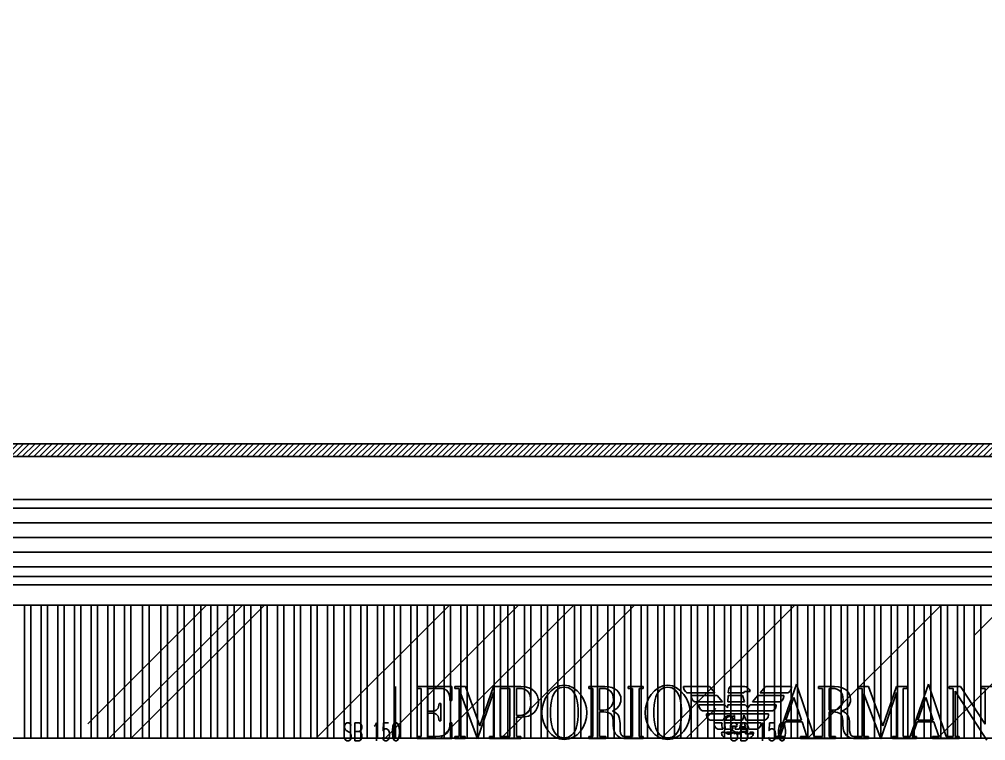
# Model space of a CAD drawing. Header units: millimetres. Extents: x 1734 to 22014, y 983 to 3953.
# Drawn here: x 19833.7 to 20210.8, y 2113.2 to 2394.9 of the extents above; entities that cross this region are included whole.
import ezdxf

# ---------------------------------------------------------------- set-up
doc = ezdxf.new("R2010")
doc.units = ezdxf.units.MM
for name, color, linetype in [('ARREDO_bacchette', 8, 'Continuous'), ('DIM_facade', 8, 'Continuous'), ('ELEV_hatch', 8, 'Continuous'), ('MATERIALS_transparent glass', 133, 'Continuous'), ('MURI_nuovi retino', 8, 'Continuous'), ('SURVEY_ hatch', 8, 'Continuous'), ('SURVEY_elevation', 1, 'Continuous'), ('SURVEY_frames', 3, 'Continuous'), ('SURVEY_walls', 6, 'Continuous')]:
    doc.layers.add(name, color=color, linetype=linetype)
doc.layers.add('LD_light', color=240, linetype='Continuous', lineweight=5)
doc.styles.add('SIMPLEX', font='SIMPLEX.SHX', dxfattribs={"width": 0.65})
doc.styles.add('TEXT 1-50', font='Arial Narrow.ttf', dxfattribs={"height": 0.125})
doc.dimstyles.new('DIM 1-50', dxfattribs={"dimtxt": 0.1, "dimasz": 0.05, "dimexe": 0.05, "dimexo": 0.05, "dimgap": 0.05, "dimtad": 1, "dimdec": 0, "dimlfac": 100, "dimzin": 0, "dimdsep": 46, "dimtxsty": 'TEXT 1-50', "dimblk": 'ARCHTICK', "dimcen": 0.09, "dimdle": 0.05, "dimse1": 1, "dimse2": 1, "dimclrd": 256, "dimclrt": 256, "dimadec": 0, "dimazin": 0, "dimtfac": 1, "dimtdec": 0, "dimtix": 1, "dimtmove": 2, "dimatfit": 3, "dimldrblk": 'arrow', "dimfxl": 0.05, "dimtolj": 1, "dimlwd": -1, "dimarcsym": 0})

# ---------------------------------------------------------------- blocks, each defined once
blk = doc.blocks.new('_ArchTick')
at = {"color": 0, "linetype": 'ByBlock', "const_width": 0.15}
blk.add_lwpolyline([(-0.5, -0.5), (0.5, 0.5)], dxfattribs=at)
blk = doc.blocks.new('*D113')
at = {"layer": 'DEFPOINTS', "color": 0, "transparency": 16777216}
for p in [(19980.47, 2134.34), (19992.98, 2134.34), (19988.98, 2114.12)]:
    blk.add_point(p, dxfattribs=at)
at = {"layer": 'DIM_facade', "transparency": 16777216}
blk.add_line((19980.47, 2114.07), (19980.47, 2134.39), dxfattribs=at)
at = {"layer": 'DIM_facade', "transparency": 16777216, "xscale": 0.05, "yscale": 0.05, "zscale": 0.05}
for p, rotation in [((19980.47, 2134.34), 90), ((19980.47, 2114.12), 270)]:
    blk.add_blockref('_ArchTick', p, dxfattribs=dict(at, rotation=rotation))
at = {"layer": 'DIM_facade', "transparency": 16777216, "insert": (19980.36, 2124.23), "char_height": 0.125, "attachment_point": 5, "rotation": 90, "style": 'TEXT 1-50'}
blk.add_mtext('\\A1;2023', dxfattribs=at)
blk = doc.blocks.new('arrow')
blk.add_lwpolyline([(-2, 0, 1, 0, 0), (0, 0, 0, 0, 0)], format="xyseb")

msp = doc.modelspace()

# ---------------------------------------------------------------- hatches: boundary and pattern name
at = {"layer": 'MATERIALS_transparent glass'}
h = msp.add_hatch(dxfattribs=at)
h.set_pattern_fill('AR-RROOF', color=144, scale=3, angle=-60.02541, style=0)
h.set_pattern_definition([(45, (27714.01, 8342.93), (64.65784, 172.4209), [1143, -152.4, 381, -76.2]), (45, (27758.73, 8441.54), (-125.544, 17.7809), [228.6, -25.146, 457.2, -57.15]), (45, (27695.153, 8415.673), (244.08336, 316.28462), [609.6, -106.68, 304.8, -76.2])])
h.paths.add_polyline_path([(20593.978, 2166.116), (19605.913, 2166.116), (19605.913, 2114.116), (20593.978, 2114.116)])
at = {"layer": 'MURI_nuovi retino'}
h = msp.add_hatch(dxfattribs=at)
h.set_pattern_fill('ANSI31', color=144, scale=0.5, angle=-105.02541, style=0)
h.set_pattern_definition([(45, (18656.0706, 5679.1635), (-1.122532, 1.122532), [])])
h.paths.add_polyline_path([(20940.467, 2394.931), (20935.467, 2394.931), (20935.467, 2299.116), (20608.501, 2299.116), (20608.501, 2229.116), (19456.448, 2229.116), (19456.448, 2224.116), (20613.501, 2224.116), (20613.501, 2294.116), (20937.408, 2294.116), (20940.467, 2294.116)])
at = {"layer": 'SURVEY_ hatch'}
h = msp.add_hatch(dxfattribs=at)
h.set_pattern_fill('ANSI31', color=144, scale=1.8, angle=29.97459, style=0)
h.set_pattern_definition([(180, (27714.011, 8336.1854), (1e-15, -5.715), [])])
h.paths.add_polyline_path([(19608.687, 2207.369), (20591.085, 2207.369), (20591.085, 2177.369), (19608.687, 2177.369)])

# ---------------------------------------------------------------- linework, layer by layer
at = {"color": 144}
for p, q in [((20110.315, 2130.796), (20110.216, 2128.353)), ((20115.838, 2130.796), (20110.315, 2130.796)), ((20115.957, 2130.796), (20115.838, 2130.796)), ((20116.648, 2128.353), (20115.957, 2130.796)), ((20110.216, 2128.353), (20116.648, 2128.353)), ((20132.859, 2121.242), (20135.917, 2130.116)), ((20135.917, 2130.116), (20138.901, 2121.242)), ((20184.334, 2121.241), (20187.391, 2130.116)), ((20187.391, 2130.116), (20190.375, 2121.241)), ((20115.802, 2120.115), (20115.271, 2118.577)), ((20116.579, 2120.115), (20115.802, 2120.115)), ((20117.096, 2118.577), (20116.579, 2120.115)), ((20138.901, 2121.242), (20132.859, 2121.242)), ((20190.375, 2121.241), (20184.334, 2121.241)), ((20115.166, 2118.27), (20114.961, 2117.676)), ((20114.961, 2117.676), (20117.397, 2117.676)), ((20117.199, 2118.27), (20115.166, 2118.27)), ((20115.271, 2118.577), (20117.096, 2118.577)), ((20117.397, 2117.676), (20117.199, 2118.27))]:
    msp.add_line(p, q, dxfattribs=at)
for points, knots in [([(20046.359, 2134.829), (20041.02, 2134.829), (20037.567, 2128.904), (20037.567, 2124.209), (20037.567, 2119.077), (20041.307, 2113.615), (20046.359, 2113.615), (20051.405, 2113.615), (20055.15, 2118.749), (20055.15, 2124.209), (20055.15, 2128.908), (20051.412, 2134.829), (20046.359, 2134.829)], [0, 0, 0, 0, 1, 1, 1, 2, 2, 2, 3, 3, 3, 4, 4, 4, 4]), ([(20086.709, 2134.829), (20081.37, 2134.829), (20077.915, 2128.904), (20077.915, 2124.209), (20077.915, 2119.077), (20081.658, 2113.615), (20086.709, 2113.615), (20091.756, 2113.615), (20095.499, 2118.749), (20095.499, 2124.209), (20095.499, 2128.908), (20091.763, 2134.829), (20086.709, 2134.829)], [0, 0, 0, 0, 1, 1, 1, 2, 2, 2, 3, 3, 3, 4, 4, 4, 4]), ([(20028.79, 2133.615), (20031.579, 2133.615), (20033.325, 2132.205), (20033.325, 2128.295), (20033.325, 2124.763), (20031.984, 2123.087), (20028.79, 2123.087)], [1, 1, 1, 1, 2, 2, 2, 3, 3, 3, 3]), ([(20029.348, 2122.361), (20033.978, 2122.361), (20036.264, 2124.954), (20036.264, 2128.295), (20036.264, 2131.513), (20034.272, 2134.344), (20029.348, 2134.344)], [0, 0, 0, 0, 1, 1, 1, 2, 2, 2, 2]), ([(20046.359, 2114.317), (20041.242, 2114.317), (20040.954, 2121.018), (20040.954, 2124.209), (20040.954, 2127.373), (20041.336, 2134.101), (20046.359, 2134.101)], [0, 0, 0, 0, 1, 1, 1, 2, 2, 2, 2]), ([(20046.359, 2134.101), (20051.369, 2134.101), (20051.79, 2127.371), (20051.79, 2124.209), (20051.79, 2121.044), (20051.463, 2114.317), (20046.359, 2114.317)], [2, 2, 2, 2, 3, 3, 3, 4, 4, 4, 4]), ([(20065.114, 2124.765), (20067.093, 2125.362), (20068.474, 2127.255), (20068.474, 2129.275), (20068.474, 2132.153), (20066.325, 2134.344), (20062.174, 2134.344)], [6, 6, 6, 6, 7, 7, 7, 8, 8, 8, 8]), ([(20086.709, 2114.317), (20081.591, 2114.317), (20081.303, 2121.018), (20081.303, 2124.209), (20081.303, 2127.373), (20081.683, 2134.101), (20086.709, 2134.101)], [0, 0, 0, 0, 1, 1, 1, 2, 2, 2, 2]), ([(20086.709, 2134.101), (20091.719, 2134.101), (20092.139, 2127.371), (20092.139, 2124.209), (20092.139, 2121.044), (20091.81, 2114.317), (20086.709, 2114.317)], [2, 2, 2, 2, 3, 3, 3, 4, 4, 4, 4]), ([(20095.902, 2130.789), (20095.875, 2130.653), (20095.862, 2130.523), (20095.862, 2130.398), (20095.862, 2129.045), (20097.308, 2128.349), (20097.308, 2128.349)], [1, 1, 1, 1, 2, 2, 2, 3, 3, 3, 3]), ([(20151.107, 2133.616), (20153.535, 2133.616), (20155.166, 2132.053), (20155.166, 2129.164), (20155.166, 2127.576), (20153.924, 2125.133), (20151.385, 2125.133)], [3, 3, 3, 3, 4, 4, 4, 5, 5, 5, 5]), ([(20154.718, 2124.766), (20156.697, 2125.363), (20158.078, 2127.255), (20158.078, 2129.275), (20158.078, 2132.155), (20155.931, 2134.344), (20151.777, 2134.344)], [28, 28, 28, 28, 29, 29, 29, 30, 30, 30, 30]), ([(20124.664, 2121.235), (20124.664, 2121.235), (20126.113, 2121.929), (20126.113, 2123.283), (20126.113, 2123.411), (20126.099, 2123.541), (20126.073, 2123.675)], [15, 15, 15, 15, 16, 16, 16, 17, 17, 17, 17])]:
    msp.add_open_spline(points, degree=3, knots=knots, dxfattribs=at)
for points in [[(20111.18, 2134.358), (20111.086, 2134.358), (20111.034, 2134.286), (20110.992, 2134.215)], [(20116.819, 2134.357), (20116.819, 2134.357), (20111.18, 2134.358), (20111.18, 2134.358)], [(20118.878, 2132.389), (20118.755, 2133.598), (20117.387, 2134.357), (20116.819, 2134.357)], [(20136.969, 2135.234), (20136.969, 2135.234), (20129.802, 2114.831), (20129.802, 2114.831)], [(20143.916, 2114.831), (20143.916, 2114.831), (20136.969, 2135.234), (20136.969, 2135.234)], [(20188.444, 2135.234), (20188.444, 2135.234), (20181.274, 2114.83), (20181.274, 2114.83)], [(20195.388, 2114.83), (20195.388, 2114.83), (20188.444, 2135.234), (20188.444, 2135.234)], [(19988.982, 2133.615), (19988.982, 2133.615), (19988.982, 2134.344), (19988.982, 2134.344)], [(19988.982, 2134.344), (19988.982, 2134.344), (20002.424, 2134.344), (20002.424, 2134.344)], [(19990.575, 2133.615), (19990.575, 2133.615), (19988.982, 2133.615), (19988.982, 2133.615)], [(19990.575, 2114.83), (19990.575, 2114.83), (19990.575, 2133.615), (19990.575, 2133.615)], [(19997.627, 2133.615), (19997.627, 2133.615), (19993.18, 2133.615), (19993.18, 2133.615)], [(19993.18, 2133.615), (19993.18, 2133.615), (19993.18, 2124.684), (19993.18, 2124.684)], [(20001.724, 2128.856), (20001.724, 2131.746), (20000.96, 2133.615), (19997.627, 2133.615)], [(20002.424, 2134.344), (20002.424, 2134.344), (20002.424, 2128.856), (20002.424, 2128.856)], [(20007.824, 2134.344), (20007.824, 2134.344), (20003.69, 2134.344), (20003.69, 2134.344)], [(20003.69, 2134.344), (20003.69, 2134.344), (20003.69, 2133.615), (20003.69, 2133.615)], [(20003.69, 2133.615), (20003.69, 2133.615), (20005.283, 2133.615), (20005.283, 2133.615)], [(20005.283, 2133.615), (20005.283, 2133.615), (20005.283, 2114.83), (20005.283, 2114.83)], [(20006.01, 2114.83), (20006.01, 2114.83), (20006.01, 2131.467), (20006.01, 2131.467)], [(20006.01, 2131.467), (20006.01, 2131.467), (20012.547, 2113.884), (20012.547, 2113.884)], [(20013.395, 2118.95), (20013.395, 2118.95), (20007.824, 2134.344), (20007.824, 2134.344)], [(20012.547, 2113.884), (20012.547, 2113.884), (20018.723, 2131.991), (20018.723, 2131.991)], [(20018.708, 2134.344), (20018.708, 2134.344), (20013.395, 2118.95), (20013.395, 2118.95)], [(20029.348, 2134.344), (20029.348, 2134.344), (20018.708, 2134.344), (20018.708, 2134.344)], [(20018.723, 2131.991), (20018.723, 2131.991), (20018.723, 2114.83), (20018.723, 2114.83)], [(20021.325, 2114.83), (20021.325, 2114.83), (20021.325, 2133.615), (20021.325, 2133.615)], [(20021.325, 2133.615), (20021.325, 2133.615), (20025.148, 2133.615), (20025.148, 2133.615)], [(20025.148, 2133.615), (20025.148, 2133.615), (20025.148, 2114.83), (20025.148, 2114.83)], [(20027.78, 2133.615), (20027.78, 2133.615), (20028.79, 2133.615), (20028.79, 2133.615)], [(20027.78, 2123.087), (20027.78, 2123.087), (20027.78, 2133.615), (20027.78, 2133.615)], [(20062.174, 2134.344), (20062.174, 2134.344), (20055.938, 2134.344), (20055.938, 2134.344)], [(20055.938, 2134.344), (20055.938, 2134.344), (20055.938, 2133.615), (20055.938, 2133.615)], [(20055.938, 2133.615), (20055.938, 2133.615), (20057.527, 2133.615), (20057.527, 2133.615)], [(20057.527, 2133.615), (20057.527, 2133.615), (20057.527, 2114.828), (20057.527, 2114.828)], [(20060.131, 2125.131), (20060.131, 2125.131), (20060.131, 2133.615), (20060.131, 2133.615)], [(20060.131, 2133.615), (20060.131, 2133.615), (20061.503, 2133.615), (20061.503, 2133.615)], [(20061.503, 2133.615), (20063.932, 2133.615), (20065.563, 2132.052), (20065.563, 2129.164)], [(20077.152, 2134.344), (20077.152, 2134.344), (20071.357, 2134.344), (20071.357, 2134.344)], [(20071.357, 2134.344), (20071.357, 2134.344), (20071.357, 2133.615), (20071.357, 2133.615)], [(20071.357, 2133.615), (20071.357, 2133.615), (20072.955, 2133.615), (20072.955, 2133.615)], [(20072.955, 2133.615), (20072.955, 2133.615), (20072.955, 2114.83), (20072.955, 2114.83)], [(20075.556, 2114.83), (20075.556, 2114.83), (20075.556, 2133.615), (20075.556, 2133.615)], [(20075.556, 2133.615), (20075.556, 2133.615), (20077.152, 2133.615), (20077.152, 2133.615)], [(20077.152, 2133.615), (20077.152, 2133.615), (20077.152, 2134.344), (20077.152, 2134.344)], [(20092.92, 2134.348), (20092.893, 2134.214), (20092.882, 2134.085), (20092.882, 2133.96)], [(20092.882, 2133.96), (20092.882, 2132.603), (20094.328, 2131.908), (20094.328, 2131.908)], [(20103.059, 2134.348), (20103.059, 2134.348), (20092.92, 2134.348), (20092.92, 2134.348)], [(20094.328, 2131.908), (20094.328, 2131.908), (20105.1, 2131.908), (20105.1, 2131.908)], [(20106.038, 2130.789), (20106.038, 2130.789), (20095.902, 2130.789), (20095.902, 2130.789)], [(20105.1, 2131.908), (20105.1, 2131.908), (20103.059, 2134.348), (20103.059, 2134.348)], [(20108.082, 2128.349), (20108.082, 2128.349), (20106.038, 2130.789), (20106.038, 2130.789)], [(20110.992, 2134.215), (20110.956, 2134.156), (20110.308, 2133.213), (20110.318, 2131.974)], [(20110.318, 2131.974), (20110.318, 2131.974), (20110.32, 2131.908), (20110.32, 2131.908)], [(20110.32, 2131.908), (20110.32, 2131.908), (20116.373, 2131.908), (20116.373, 2131.908)], [(20116.373, 2131.908), (20116.505, 2132.407), (20116.886, 2132.389), (20117.455, 2132.389)], [(20117.455, 2132.389), (20117.455, 2132.389), (20118.878, 2132.389), (20118.878, 2132.389)], [(20121.889, 2130.789), (20121.889, 2130.789), (20119.839, 2128.349), (20119.839, 2128.349)], [(20132.026, 2130.789), (20132.026, 2130.789), (20121.889, 2130.789), (20121.889, 2130.789)], [(20124.868, 2134.348), (20124.868, 2134.348), (20122.822, 2131.908), (20122.822, 2131.908)], [(20122.822, 2131.908), (20122.822, 2131.908), (20133.603, 2131.908), (20133.603, 2131.908)], [(20135.008, 2134.348), (20135.008, 2134.348), (20124.868, 2134.348), (20124.868, 2134.348)], [(20132.065, 2130.398), (20132.065, 2130.523), (20132.055, 2130.653), (20132.026, 2130.789)], [(20133.603, 2131.908), (20133.603, 2131.908), (20135.048, 2132.603), (20135.048, 2133.96)], [(20135.048, 2133.96), (20135.048, 2134.085), (20135.036, 2134.214), (20135.008, 2134.348)], [(20151.777, 2134.344), (20151.777, 2134.344), (20145.541, 2134.344), (20145.541, 2134.344)], [(20145.541, 2134.344), (20145.541, 2134.344), (20145.541, 2133.616), (20145.541, 2133.616)], [(20145.541, 2133.616), (20145.541, 2133.616), (20147.13, 2133.616), (20147.13, 2133.616)], [(20147.13, 2133.616), (20147.13, 2133.616), (20147.13, 2114.831), (20147.13, 2114.831)], [(20149.735, 2125.133), (20149.735, 2125.133), (20149.735, 2133.616), (20149.735, 2133.616)], [(20149.735, 2133.616), (20149.735, 2133.616), (20151.107, 2133.616), (20151.107, 2133.616)], [(20165.111, 2134.344), (20165.111, 2134.344), (20160.978, 2134.344), (20160.978, 2134.344)], [(20160.978, 2134.344), (20160.978, 2134.344), (20160.978, 2133.616), (20160.978, 2133.616)], [(20160.978, 2133.616), (20160.978, 2133.616), (20162.571, 2133.616), (20162.571, 2133.616)], [(20162.571, 2133.616), (20162.571, 2133.616), (20162.571, 2114.831), (20162.571, 2114.831)], [(20163.297, 2114.831), (20163.297, 2114.831), (20163.297, 2131.468), (20163.297, 2131.468)], [(20163.297, 2131.468), (20163.297, 2131.468), (20169.835, 2113.886), (20169.835, 2113.886)], [(20170.685, 2118.95), (20170.685, 2118.95), (20165.111, 2134.344), (20165.111, 2134.344)], [(20169.835, 2113.886), (20169.835, 2113.886), (20176.01, 2131.992), (20176.01, 2131.992)], [(20175.997, 2134.344), (20175.997, 2134.344), (20170.685, 2118.95), (20170.685, 2118.95)], [(20180.212, 2134.344), (20180.212, 2134.344), (20175.997, 2134.344), (20175.997, 2134.344)], [(20176.01, 2131.992), (20176.01, 2131.992), (20176.01, 2114.83), (20176.01, 2114.83)], [(20178.614, 2114.83), (20178.614, 2114.83), (20178.614, 2133.616), (20178.614, 2133.616)], [(20178.614, 2133.616), (20178.614, 2133.616), (20180.212, 2133.616), (20180.212, 2133.616)], [(20180.212, 2133.616), (20180.212, 2133.616), (20180.212, 2134.344), (20180.212, 2134.344)], [(20196.558, 2134.344), (20196.558, 2134.344), (20196.558, 2133.616), (20196.558, 2133.616)], [(20201.015, 2134.344), (20201.015, 2134.344), (20196.558, 2134.344), (20196.558, 2134.344)], [(20196.558, 2133.616), (20196.558, 2133.616), (20198.149, 2133.616), (20198.149, 2133.616)], [(20198.149, 2133.616), (20198.149, 2133.616), (20198.149, 2114.83), (20198.149, 2114.83)], [(20198.875, 2114.83), (20198.875, 2114.83), (20198.875, 2132.58), (20198.875, 2132.58)], [(20198.875, 2132.58), (20198.875, 2132.58), (20211.318, 2113.439), (20211.318, 2113.439)], [(20210.591, 2119.606), (20210.591, 2119.606), (20201.015, 2134.344), (20201.015, 2134.344)], [(20219.273, 2134.344), (20219.273, 2134.344), (20208.997, 2134.344), (20208.997, 2134.344)], [(20208.997, 2134.344), (20208.997, 2134.344), (20208.997, 2133.616), (20208.997, 2133.616)], [(20208.997, 2133.616), (20208.997, 2133.616), (20210.591, 2133.616), (20210.591, 2133.616)], [(20210.591, 2133.616), (20210.591, 2133.616), (20210.591, 2119.606), (20210.591, 2119.606)], [(19994.424, 2124.684), (19996.599, 2124.684), (19997.504, 2125.793), (19997.504, 2127.737)], [(19997.504, 2127.737), (19997.504, 2127.737), (19998.205, 2127.737), (19998.205, 2127.737)], [(19998.205, 2127.737), (19998.205, 2127.737), (19998.205, 2120.904), (19998.205, 2120.904)], [(20002.424, 2128.856), (20002.424, 2128.856), (20001.724, 2128.856), (20001.724, 2128.856)], [(20065.563, 2129.164), (20065.563, 2127.573), (20064.319, 2125.131), (20061.783, 2125.131)], [(20097.308, 2128.349), (20097.308, 2128.349), (20108.082, 2128.349), (20108.082, 2128.349)], [(20098.877, 2127.234), (20098.85, 2127.099), (20098.839, 2126.97), (20098.839, 2126.846)], [(20098.839, 2126.846), (20098.839, 2125.49), (20100.285, 2124.796), (20100.285, 2124.796)], [(20109.012, 2127.234), (20109.012, 2127.234), (20098.877, 2127.234), (20098.877, 2127.234)], [(20109.996, 2126.074), (20109.996, 2126.074), (20109.012, 2127.234), (20109.012, 2127.234)], [(20110.166, 2127.234), (20110.166, 2127.234), (20109.996, 2126.074), (20109.996, 2126.074)], [(20116.966, 2127.234), (20116.966, 2127.234), (20110.166, 2127.234), (20110.166, 2127.234)], [(20117.943, 2126.069), (20117.943, 2126.069), (20116.966, 2127.234), (20116.966, 2127.234)], [(20118.913, 2127.234), (20118.913, 2127.234), (20117.943, 2126.069), (20117.943, 2126.069)], [(20129.055, 2127.234), (20129.055, 2127.234), (20118.913, 2127.234), (20118.913, 2127.234)], [(20119.839, 2128.349), (20119.839, 2128.349), (20130.618, 2128.349), (20130.618, 2128.349)], [(20127.647, 2124.796), (20127.647, 2124.796), (20129.093, 2125.49), (20129.093, 2126.846)], [(20129.093, 2126.846), (20129.093, 2126.97), (20129.081, 2127.099), (20129.055, 2127.234)], [(20130.618, 2128.349), (20130.618, 2128.349), (20132.065, 2129.045), (20132.065, 2130.398)], [(19993.18, 2124.684), (19993.18, 2124.684), (19994.424, 2124.684), (19994.424, 2124.684)], [(19994.424, 2123.955), (19994.424, 2123.955), (19993.18, 2123.955), (19993.18, 2123.955)], [(19993.18, 2123.955), (19993.18, 2123.955), (19993.18, 2114.83), (19993.18, 2114.83)], [(19997.504, 2120.904), (19997.504, 2122.821), (19996.599, 2123.955), (19994.424, 2123.955)], [(20028.79, 2123.087), (20028.79, 2123.087), (20027.78, 2123.087), (20027.78, 2123.087)], [(20061.783, 2125.131), (20061.783, 2125.131), (20060.131, 2125.131), (20060.131, 2125.131)], [(20060.131, 2114.828), (20060.131, 2114.828), (20060.131, 2124.405), (20060.131, 2124.405)], [(20060.131, 2124.405), (20060.131, 2124.405), (20061.783, 2124.405), (20061.783, 2124.405)], [(20061.783, 2124.405), (20064.193, 2124.405), (20065.409, 2123.417), (20065.409, 2121.073)], [(20068.122, 2119.947), (20068.122, 2122.218), (20067.388, 2124.118), (20065.114, 2124.765)], [(20100.285, 2124.796), (20100.285, 2124.796), (20127.647, 2124.796), (20127.647, 2124.796)], [(20101.856, 2123.675), (20101.832, 2123.541), (20101.818, 2123.411), (20101.818, 2123.283)], [(20101.818, 2123.283), (20101.818, 2121.929), (20103.265, 2121.235), (20103.265, 2121.235)], [(20126.073, 2123.675), (20126.073, 2123.675), (20101.856, 2123.675), (20101.856, 2123.675)], [(20115.863, 2121.235), (20116.236, 2122.303), (20116.522, 2123.113), (20116.522, 2123.113)], [(20116.522, 2123.113), (20116.522, 2123.113), (20116.552, 2123.205), (20116.552, 2123.205)], [(20116.552, 2123.205), (20116.552, 2123.205), (20116.848, 2122.349), (20117.225, 2121.235)], [(20151.385, 2125.133), (20151.385, 2125.133), (20149.735, 2125.133), (20149.735, 2125.133)], [(20149.735, 2114.831), (20149.735, 2114.831), (20149.735, 2124.406), (20149.735, 2124.406)], [(20149.735, 2124.406), (20149.735, 2124.406), (20151.385, 2124.406), (20151.385, 2124.406)], [(20151.385, 2124.406), (20153.798, 2124.406), (20155.013, 2123.419), (20155.013, 2121.074)], [(20157.726, 2119.948), (20157.726, 2122.219), (20156.993, 2124.119), (20154.718, 2124.766)], [(19996.242, 2114.83), (20000.979, 2114.83), (20001.724, 2117.133), (20001.724, 2120.148)], [(19998.205, 2120.904), (19998.205, 2120.904), (19997.504, 2120.904), (19997.504, 2120.904)], [(20001.724, 2120.148), (20001.724, 2120.148), (20002.424, 2120.148), (20002.424, 2120.148)], [(20002.424, 2120.148), (20002.424, 2120.148), (20002.424, 2114.101), (20002.424, 2114.101)], [(20027.78, 2114.83), (20027.78, 2114.83), (20027.78, 2122.361), (20027.78, 2122.361)], [(20027.78, 2122.361), (20027.78, 2122.361), (20029.348, 2122.361), (20029.348, 2122.361)], [(20065.409, 2121.073), (20065.409, 2121.073), (20065.409, 2119.337), (20065.409, 2119.337)], [(20065.409, 2119.337), (20065.409, 2115.208), (20068.125, 2114.101), (20069.609, 2114.101)], [(20068.122, 2116.985), (20068.122, 2116.985), (20068.122, 2119.947), (20068.122, 2119.947)], [(20103.265, 2121.235), (20103.265, 2121.235), (20108.312, 2121.235), (20108.312, 2121.235)], [(20104.836, 2120.115), (20104.809, 2119.98), (20104.795, 2119.85), (20104.795, 2119.724)], [(20104.795, 2119.724), (20104.795, 2118.372), (20106.242, 2117.676), (20106.242, 2117.676)], [(20107.916, 2120.115), (20107.916, 2120.115), (20104.836, 2120.115), (20104.836, 2120.115)], [(20107.833, 2119.352), (20107.833, 2119.595), (20107.86, 2119.854), (20107.916, 2120.115)], [(20108.22, 2117.676), (20107.967, 2118.232), (20107.833, 2118.826), (20107.833, 2119.352)], [(20108.312, 2121.235), (20108.813, 2122.203), (20109.7, 2122.998), (20110.942, 2122.998)], [(20109.073, 2120.115), (20109.053, 2119.807), (20109.053, 2119.538), (20109.053, 2119.352)], [(20109.053, 2119.352), (20109.053, 2118.693), (20109.102, 2118.137), (20109.203, 2117.676)], [(20115.469, 2120.115), (20115.469, 2120.115), (20109.073, 2120.115), (20109.073, 2120.115)], [(20110.947, 2122.684), (20109.96, 2122.684), (20109.487, 2122.004), (20109.261, 2121.235)], [(20109.261, 2121.235), (20109.261, 2121.235), (20112.424, 2121.235), (20112.424, 2121.235)], [(20110.942, 2122.998), (20111.368, 2122.998), (20111.645, 2122.851), (20111.849, 2122.745)], [(20112.424, 2121.235), (20112.165, 2122.231), (20111.529, 2122.684), (20110.947, 2122.684)], [(20111.849, 2122.745), (20111.967, 2122.683), (20112.059, 2122.635), (20112.142, 2122.635)], [(20112.142, 2122.635), (20112.371, 2122.635), (20112.477, 2122.724), (20112.513, 2122.941)], [(20112.513, 2122.941), (20112.513, 2122.941), (20112.518, 2122.969), (20112.518, 2122.969)], [(20112.518, 2122.969), (20112.518, 2122.969), (20112.803, 2122.969), (20112.803, 2122.969)], [(20112.803, 2122.969), (20112.803, 2122.969), (20112.803, 2121.235), (20112.803, 2121.235)], [(20112.803, 2121.235), (20112.803, 2121.235), (20115.863, 2121.235), (20115.863, 2121.235)], [(20114.612, 2117.676), (20114.864, 2118.39), (20115.171, 2119.269), (20115.469, 2120.115)], [(20117.225, 2121.235), (20117.225, 2121.235), (20124.664, 2121.235), (20124.664, 2121.235)], [(20123.093, 2120.115), (20123.093, 2120.115), (20117.606, 2120.115), (20117.606, 2120.115)], [(20117.606, 2120.115), (20117.897, 2119.268), (20118.192, 2118.388), (20118.439, 2117.676)], [(20121.686, 2117.676), (20121.686, 2117.676), (20123.133, 2118.372), (20123.133, 2119.724)], [(20123.133, 2119.724), (20123.133, 2119.85), (20123.119, 2119.98), (20123.093, 2120.115)], [(20130.62, 2114.831), (20130.62, 2114.831), (20132.622, 2120.526), (20132.622, 2120.526)], [(20132.622, 2120.526), (20132.622, 2120.526), (20139.136, 2120.526), (20139.136, 2120.526)], [(20139.136, 2120.526), (20139.136, 2120.526), (20141.041, 2114.831), (20141.041, 2114.831)], [(20155.013, 2121.074), (20155.013, 2121.074), (20155.013, 2119.339), (20155.013, 2119.339)], [(20155.013, 2119.339), (20155.013, 2115.209), (20157.729, 2114.103), (20159.21, 2114.103)], [(20157.726, 2116.985), (20157.726, 2116.985), (20157.726, 2119.948), (20157.726, 2119.948)], [(20182.096, 2114.83), (20182.096, 2114.83), (20184.094, 2120.526), (20184.094, 2120.526)], [(20184.094, 2120.526), (20184.094, 2120.526), (20190.608, 2120.526), (20190.608, 2120.526)], [(20190.608, 2120.526), (20190.608, 2120.526), (20192.515, 2114.83), (20192.515, 2114.83)], [(20069.805, 2114.83), (20068.91, 2114.83), (20068.122, 2115.629), (20068.122, 2116.985)], [(20106.242, 2117.676), (20106.242, 2117.676), (20108.22, 2117.676), (20108.22, 2117.676)], [(20107.817, 2116.554), (20107.791, 2116.42), (20107.777, 2116.29), (20107.777, 2116.166)], [(20107.777, 2116.166), (20107.777, 2114.81), (20109.22, 2114.116), (20109.22, 2114.116)], [(20108.974, 2116.554), (20108.974, 2116.554), (20107.817, 2116.554), (20107.817, 2116.554)], [(20110.817, 2115.715), (20110.083, 2115.715), (20109.458, 2116.054), (20108.974, 2116.554)], [(20109.203, 2117.676), (20109.203, 2117.676), (20112.138, 2117.676), (20112.138, 2117.676)], [(20111.876, 2116.554), (20111.876, 2116.554), (20109.678, 2116.554), (20109.678, 2116.554)], [(20109.678, 2116.554), (20109.962, 2116.197), (20110.341, 2116.02), (20110.817, 2116.02)], [(20110.817, 2116.02), (20111.289, 2116.02), (20111.652, 2116.242), (20111.876, 2116.554)], [(20111.891, 2116.068), (20111.652, 2115.903), (20111.379, 2115.715), (20110.817, 2115.715)], [(20111.5, 2118.574), (20111.5, 2118.574), (20111.5, 2118.889), (20111.5, 2118.889)], [(20111.5, 2118.889), (20111.5, 2118.889), (20113.635, 2118.889), (20113.635, 2118.889)], [(20112.138, 2118.574), (20112.077, 2118.574), (20111.5, 2118.574), (20111.5, 2118.574)], [(20112.475, 2116.299), (20112.225, 2116.299), (20112.071, 2116.192), (20111.891, 2116.068)], [(20112.138, 2117.676), (20112.138, 2118.022), (20112.138, 2118.533), (20112.138, 2118.574)], [(20112.774, 2115.912), (20112.751, 2116.147), (20112.632, 2116.299), (20112.475, 2116.299)], [(20112.775, 2115.88), (20112.775, 2115.88), (20112.774, 2115.912), (20112.774, 2115.912)], [(20113.09, 2115.88), (20113.09, 2115.88), (20112.775, 2115.88), (20112.775, 2115.88)], [(20113.635, 2118.574), (20113.635, 2118.574), (20113.151, 2118.574), (20113.09, 2118.574)], [(20113.09, 2118.574), (20113.09, 2118.55), (20113.09, 2118.157), (20113.09, 2117.676)], [(20113.09, 2117.676), (20113.09, 2117.676), (20114.612, 2117.676), (20114.612, 2117.676)], [(20114.22, 2116.554), (20114.22, 2116.554), (20113.09, 2116.554), (20113.09, 2116.554)], [(20113.09, 2116.554), (20113.09, 2116.168), (20113.09, 2115.88), (20113.09, 2115.88)], [(20113.601, 2115.88), (20113.601, 2115.88), (20113.601, 2116.194), (20113.601, 2116.194)], [(20113.601, 2116.194), (20113.601, 2116.194), (20114.049, 2116.194), (20114.092, 2116.194)], [(20115.03, 2115.88), (20115.03, 2115.88), (20113.601, 2115.88), (20113.601, 2115.88)], [(20113.635, 2118.889), (20113.635, 2118.889), (20113.635, 2118.574), (20113.635, 2118.574)], [(20114.092, 2116.194), (20114.094, 2116.2), (20114.142, 2116.331), (20114.22, 2116.554)], [(20114.566, 2116.554), (20114.499, 2116.358), (20114.448, 2116.218), (20114.441, 2116.194)], [(20114.441, 2116.194), (20114.522, 2116.194), (20115.03, 2116.194), (20115.03, 2116.194)], [(20117.771, 2116.554), (20117.771, 2116.554), (20114.566, 2116.554), (20114.566, 2116.554)], [(20115.03, 2116.194), (20115.03, 2116.194), (20115.03, 2115.88), (20115.03, 2115.88)], [(20117.071, 2115.88), (20117.071, 2115.88), (20117.071, 2116.194), (20117.071, 2116.194)], [(20117.071, 2116.194), (20117.071, 2116.194), (20117.809, 2116.194), (20117.896, 2116.194)], [(20119.702, 2115.88), (20119.702, 2115.88), (20117.071, 2115.88), (20117.071, 2115.88)], [(20117.896, 2116.194), (20117.885, 2116.218), (20117.838, 2116.358), (20117.771, 2116.554)], [(20118.439, 2117.676), (20118.439, 2117.676), (20121.686, 2117.676), (20121.686, 2117.676)], [(20118.703, 2114.116), (20118.703, 2114.116), (20120.149, 2114.81), (20120.149, 2116.166)], [(20120.111, 2116.554), (20120.111, 2116.554), (20118.817, 2116.554), (20118.817, 2116.554)], [(20118.817, 2116.554), (20118.893, 2116.331), (20118.938, 2116.2), (20118.941, 2116.194)], [(20118.941, 2116.194), (20118.985, 2116.194), (20119.702, 2116.194), (20119.702, 2116.194)], [(20119.702, 2116.194), (20119.702, 2116.194), (20119.702, 2115.88), (20119.702, 2115.88)], [(20120.149, 2116.166), (20120.149, 2116.29), (20120.138, 2116.42), (20120.111, 2116.554)], [(20159.408, 2114.831), (20158.512, 2114.831), (20157.726, 2115.63), (20157.726, 2116.985)], [(19988.982, 2114.101), (19988.982, 2114.101), (19988.982, 2114.83), (19988.982, 2114.83)], [(19988.982, 2114.83), (19988.982, 2114.83), (19990.575, 2114.83), (19990.575, 2114.83)], [(20002.424, 2114.101), (20002.424, 2114.101), (19988.982, 2114.101), (19988.982, 2114.101)], [(19993.18, 2114.83), (19993.18, 2114.83), (19996.242, 2114.83), (19996.242, 2114.83)], [(20005.283, 2114.83), (20005.283, 2114.83), (20003.69, 2114.83), (20003.69, 2114.83)], [(20003.69, 2114.83), (20003.69, 2114.83), (20003.69, 2114.101), (20003.69, 2114.101)], [(20003.69, 2114.101), (20003.69, 2114.101), (20007.747, 2114.101), (20007.747, 2114.101)], [(20007.747, 2114.83), (20007.747, 2114.83), (20006.01, 2114.83), (20006.01, 2114.83)], [(20007.747, 2114.101), (20007.747, 2114.101), (20007.747, 2114.83), (20007.747, 2114.83)], [(20018.723, 2114.83), (20018.723, 2114.83), (20017.127, 2114.83), (20017.127, 2114.83)], [(20017.127, 2114.83), (20017.127, 2114.83), (20017.127, 2114.101), (20017.127, 2114.101)], [(20017.127, 2114.101), (20017.127, 2114.101), (20029.376, 2114.101), (20029.376, 2114.101)], [(20025.148, 2114.83), (20025.148, 2114.83), (20023.222, 2114.83), (20021.325, 2114.83)], [(20029.376, 2114.83), (20029.376, 2114.83), (20027.78, 2114.83), (20027.78, 2114.83)], [(20029.376, 2114.101), (20029.376, 2114.101), (20029.376, 2114.83), (20029.376, 2114.83)], [(20057.527, 2114.828), (20057.527, 2114.828), (20055.938, 2114.828), (20055.938, 2114.828)], [(20055.938, 2114.828), (20055.938, 2114.828), (20055.938, 2114.101), (20055.938, 2114.101)], [(20055.938, 2114.101), (20055.938, 2114.101), (20062.595, 2114.101), (20062.595, 2114.101)], [(20062.595, 2114.828), (20062.595, 2114.828), (20060.131, 2114.828), (20060.131, 2114.828)], [(20062.595, 2114.101), (20062.595, 2114.101), (20062.595, 2114.828), (20062.595, 2114.828)], [(20069.609, 2114.101), (20069.609, 2114.101), (20077.152, 2114.101), (20077.152, 2114.101)], [(20072.955, 2114.83), (20072.955, 2114.83), (20069.805, 2114.83), (20069.805, 2114.83)], [(20077.152, 2114.83), (20077.152, 2114.83), (20075.556, 2114.83), (20075.556, 2114.83)], [(20077.152, 2114.101), (20077.152, 2114.101), (20077.152, 2114.83), (20077.152, 2114.83)], [(20109.22, 2114.116), (20109.22, 2114.116), (20118.703, 2114.116), (20118.703, 2114.116)], [(20129.802, 2114.831), (20129.802, 2114.831), (20128.385, 2114.831), (20128.385, 2114.831)], [(20128.385, 2114.831), (20128.385, 2114.831), (20128.385, 2114.103), (20128.385, 2114.103)], [(20128.385, 2114.103), (20128.385, 2114.103), (20132.392, 2114.103), (20132.392, 2114.103)], [(20132.392, 2114.831), (20132.392, 2114.831), (20130.62, 2114.831), (20130.62, 2114.831)], [(20132.392, 2114.103), (20132.392, 2114.103), (20132.392, 2114.831), (20132.392, 2114.831)], [(20141.041, 2114.831), (20141.041, 2114.831), (20138.593, 2114.831), (20138.593, 2114.831)], [(20138.593, 2114.831), (20138.593, 2114.831), (20138.593, 2114.103), (20138.593, 2114.103)], [(20138.593, 2114.103), (20138.593, 2114.103), (20152.198, 2114.103), (20152.198, 2114.103)], [(20147.13, 2114.831), (20147.13, 2114.831), (20143.916, 2114.831), (20143.916, 2114.831)], [(20152.198, 2114.831), (20152.198, 2114.831), (20149.735, 2114.831), (20149.735, 2114.831)], [(20152.198, 2114.103), (20152.198, 2114.103), (20152.198, 2114.831), (20152.198, 2114.831)], [(20159.21, 2114.103), (20159.21, 2114.103), (20165.034, 2114.103), (20165.034, 2114.103)], [(20162.571, 2114.831), (20162.571, 2114.831), (20159.408, 2114.831), (20159.408, 2114.831)], [(20165.034, 2114.831), (20165.034, 2114.831), (20163.297, 2114.831), (20163.297, 2114.831)], [(20165.034, 2114.103), (20165.034, 2114.103), (20165.034, 2114.831), (20165.034, 2114.831)], [(20176.01, 2114.83), (20176.01, 2114.83), (20174.417, 2114.83), (20174.417, 2114.83)], [(20174.417, 2114.83), (20174.417, 2114.83), (20174.417, 2114.103), (20174.417, 2114.103)], [(20174.417, 2114.103), (20174.417, 2114.103), (20183.866, 2114.103), (20183.866, 2114.103)], [(20181.274, 2114.83), (20181.274, 2114.83), (20178.614, 2114.83), (20178.614, 2114.83)], [(20183.866, 2114.83), (20183.866, 2114.83), (20182.096, 2114.83), (20182.096, 2114.83)], [(20183.866, 2114.103), (20183.866, 2114.103), (20183.866, 2114.83), (20183.866, 2114.83)], [(20192.515, 2114.83), (20192.515, 2114.83), (20190.066, 2114.83), (20190.066, 2114.83)], [(20190.066, 2114.83), (20190.066, 2114.83), (20190.066, 2114.103), (20190.066, 2114.103)], [(20190.066, 2114.103), (20190.066, 2114.103), (20200.478, 2114.103), (20200.478, 2114.103)], [(20198.149, 2114.83), (20198.149, 2114.83), (20195.388, 2114.83), (20195.388, 2114.83)], [(20200.478, 2114.83), (20200.478, 2114.83), (20198.875, 2114.83), (20198.875, 2114.83)], [(20200.478, 2114.103), (20200.478, 2114.103), (20200.478, 2114.83), (20200.478, 2114.83)]]:
    msp.add_open_spline(points, degree=3, dxfattribs=at)
at = {"layer": 'ARREDO_bacchette'}
for p, q in [((19835.707, 2166.116), (19836.957, 2166.116)), ((19835.707, 2166.116), (19835.707, 2114.116)), ((19838.207, 2166.116), (19836.957, 2166.116)), ((19838.207, 2166.116), (19838.207, 2114.116)), ((19842.207, 2166.116), (19843.457, 2166.116)), ((19842.207, 2166.116), (19842.207, 2114.116)), ((19844.707, 2166.116), (19843.457, 2166.116)), ((19844.707, 2166.116), (19844.707, 2114.116)), ((19848.707, 2166.116), (19849.957, 2166.116)), ((19848.707, 2166.116), (19848.707, 2114.116)), ((19851.207, 2166.116), (19849.957, 2166.116)), ((19851.207, 2166.116), (19851.207, 2114.116)), ((19855.207, 2166.116), (19856.457, 2166.116)), ((19855.207, 2166.116), (19855.207, 2114.116)), ((19857.707, 2166.116), (19856.457, 2166.116)), ((19857.707, 2166.116), (19857.707, 2114.116)), ((19861.707, 2166.116), (19862.957, 2166.116)), ((19861.707, 2166.116), (19861.707, 2114.116)), ((19864.207, 2166.116), (19862.957, 2166.116)), ((19864.207, 2166.116), (19864.207, 2114.116)), ((19868.207, 2166.116), (19869.457, 2166.116)), ((19868.207, 2166.116), (19868.207, 2114.116)), ((19870.707, 2166.116), (19869.457, 2166.116)), ((19870.707, 2166.116), (19870.707, 2114.116)), ((19874.707, 2166.116), (19875.957, 2166.116)), ((19874.707, 2166.116), (19874.707, 2114.116)), ((19877.207, 2166.116), (19875.957, 2166.116)), ((19877.207, 2166.116), (19877.207, 2114.116)), ((19881.819, 2166.116), (19883.069, 2166.116)), ((19881.819, 2166.116), (19881.819, 2114.116)), ((19884.319, 2166.116), (19883.069, 2166.116)), ((19884.319, 2166.116), (19884.319, 2114.116)), ((19888.982, 2166.116), (19890.232, 2166.116)), ((19888.982, 2166.116), (19888.982, 2114.116)), ((19891.482, 2166.116), (19890.232, 2166.116)), ((19891.482, 2166.116), (19891.482, 2114.116)), ((19895.482, 2166.116), (19896.732, 2166.116)), ((19895.482, 2166.116), (19895.482, 2114.116)), ((19897.982, 2166.116), (19896.732, 2166.116)), ((19897.982, 2166.116), (19897.982, 2114.116)), ((19901.982, 2166.116), (19903.232, 2166.116)), ((19901.982, 2166.116), (19901.982, 2114.116)), ((19904.482, 2166.116), (19903.232, 2166.116)), ((19904.482, 2166.116), (19904.482, 2114.116)), ((19908.482, 2166.116), (19909.732, 2166.116)), ((19908.482, 2166.116), (19908.482, 2114.116)), ((19910.982, 2166.116), (19909.732, 2166.116)), ((19910.982, 2166.116), (19910.982, 2114.116)), ((19914.982, 2166.116), (19916.232, 2166.116)), ((19914.982, 2166.116), (19914.982, 2114.116)), ((19917.482, 2166.116), (19916.232, 2166.116)), ((19917.482, 2166.116), (19917.482, 2114.116)), ((19921.482, 2166.116), (19922.732, 2166.116)), ((19921.482, 2166.116), (19921.482, 2114.116)), ((19923.982, 2166.116), (19922.732, 2166.116)), ((19923.982, 2166.116), (19923.982, 2114.116)), ((19927.982, 2166.116), (19929.232, 2166.116)), ((19927.982, 2166.116), (19927.982, 2114.116)), ((19930.482, 2166.116), (19929.232, 2166.116)), ((19930.482, 2166.116), (19930.482, 2114.116)), ((19934.482, 2166.116), (19935.732, 2166.116)), ((19934.482, 2166.116), (19934.482, 2114.116)), ((19936.982, 2166.116), (19935.732, 2166.116)), ((19936.982, 2166.116), (19936.982, 2114.116)), ((19940.982, 2166.116), (19942.232, 2166.116)), ((19940.982, 2166.116), (19940.982, 2114.116)), ((19943.482, 2166.116), (19942.232, 2166.116)), ((19943.482, 2166.116), (19943.482, 2114.116)), ((19947.482, 2166.116), (19948.732, 2166.116)), ((19947.482, 2166.116), (19947.482, 2114.116)), ((19949.982, 2166.116), (19948.732, 2166.116)), ((19949.982, 2166.116), (19949.982, 2114.116)), ((19953.982, 2166.116), (19955.232, 2166.116)), ((19953.982, 2166.116), (19953.982, 2114.116)), ((19956.482, 2166.116), (19955.232, 2166.116)), ((19956.482, 2166.116), (19956.482, 2114.116)), ((19960.482, 2166.116), (19961.732, 2166.116)), ((19960.482, 2166.116), (19960.482, 2114.116)), ((19962.982, 2166.116), (19961.732, 2166.116)), ((19962.982, 2166.116), (19962.982, 2114.116)), ((19966.982, 2166.116), (19968.232, 2166.116)), ((19966.982, 2166.116), (19966.982, 2114.116)), ((19969.482, 2166.116), (19968.232, 2166.116)), ((19969.482, 2166.116), (19969.482, 2114.116)), ((19973.482, 2166.116), (19974.732, 2166.116)), ((19973.482, 2166.116), (19973.482, 2114.116)), ((19975.982, 2166.116), (19974.732, 2166.116)), ((19975.982, 2166.116), (19975.982, 2114.116)), ((19979.982, 2166.116), (19981.232, 2166.116)), ((19979.982, 2166.116), (19979.982, 2114.116)), ((19982.482, 2166.116), (19981.232, 2166.116)), ((19982.482, 2166.116), (19982.482, 2114.116)), ((19986.482, 2166.116), (19987.732, 2166.116)), ((19986.482, 2166.116), (19986.482, 2114.116)), ((19988.982, 2166.116), (19987.732, 2166.116)), ((19988.982, 2166.116), (19988.982, 2114.116)), ((19992.982, 2166.116), (19994.232, 2166.116)), ((19992.982, 2166.116), (19992.982, 2114.116)), ((19995.482, 2166.116), (19994.232, 2166.116)), ((19995.482, 2166.116), (19995.482, 2114.116)), ((19999.482, 2166.116), (20000.732, 2166.116)), ((19999.482, 2166.116), (19999.482, 2114.116)), ((20001.982, 2166.116), (20000.732, 2166.116)), ((20001.982, 2166.116), (20001.982, 2114.116)), ((20005.982, 2166.116), (20007.232, 2166.116)), ((20005.982, 2166.116), (20005.982, 2114.116)), ((20008.482, 2166.116), (20007.232, 2166.116)), ((20008.482, 2166.116), (20008.482, 2114.116)), ((20012.482, 2166.116), (20013.732, 2166.116)), ((20012.482, 2166.116), (20012.482, 2114.116)), ((20014.982, 2166.116), (20013.732, 2166.116)), ((20014.982, 2166.116), (20014.982, 2114.116)), ((20018.982, 2166.116), (20020.232, 2166.116)), ((20018.982, 2166.116), (20018.982, 2114.116)), ((20021.482, 2166.116), (20020.232, 2166.116)), ((20021.482, 2166.116), (20021.482, 2114.116)), ((20024.362, 2166.116), (20025.612, 2166.116)), ((20024.362, 2166.116), (20024.362, 2114.116)), ((20026.862, 2166.116), (20025.612, 2166.116)), ((20026.862, 2166.116), (20026.862, 2114.116)), ((20030.862, 2166.116), (20032.112, 2166.116)), ((20030.862, 2166.116), (20030.862, 2114.116)), ((20033.362, 2166.116), (20032.112, 2166.116)), ((20033.362, 2166.116), (20033.362, 2114.116)), ((20037.362, 2166.116), (20038.612, 2166.116)), ((20037.362, 2166.116), (20037.362, 2114.116)), ((20039.862, 2166.116), (20038.612, 2166.116)), ((20039.862, 2166.116), (20039.862, 2114.116)), ((20043.862, 2166.116), (20045.112, 2166.116)), ((20043.862, 2166.116), (20043.862, 2114.116)), ((20046.362, 2166.116), (20045.112, 2166.116)), ((20046.362, 2166.116), (20046.362, 2114.116)), ((20050.362, 2166.116), (20051.612, 2166.116)), ((20050.362, 2166.116), (20050.362, 2114.116)), ((20052.862, 2166.116), (20051.612, 2166.116)), ((20052.862, 2166.116), (20052.862, 2114.116)), ((20056.862, 2166.116), (20058.112, 2166.116)), ((20056.862, 2166.116), (20056.862, 2114.116)), ((20059.362, 2166.116), (20058.112, 2166.116)), ((20059.362, 2166.116), (20059.362, 2114.116)), ((20063.362, 2166.116), (20064.612, 2166.116)), ((20063.362, 2166.116), (20063.362, 2114.116)), ((20065.862, 2166.116), (20064.612, 2166.116)), ((20065.862, 2166.116), (20065.862, 2114.116)), ((20069.862, 2166.116), (20071.112, 2166.116)), ((20069.862, 2166.116), (20069.862, 2114.116)), ((20072.362, 2166.116), (20071.112, 2166.116)), ((20072.362, 2166.116), (20072.362, 2114.116)), ((20076.362, 2166.116), (20077.612, 2166.116)), ((20076.362, 2166.116), (20076.362, 2114.116)), ((20078.862, 2166.116), (20077.612, 2166.116)), ((20078.862, 2166.116), (20078.862, 2114.116)), ((20082.862, 2166.116), (20084.112, 2166.116)), ((20082.862, 2166.116), (20082.862, 2114.116)), ((20085.362, 2166.116), (20084.112, 2166.116)), ((20085.362, 2166.116), (20085.362, 2114.116)), ((20089.362, 2166.116), (20090.612, 2166.116)), ((20089.362, 2166.116), (20089.362, 2114.116)), ((20091.862, 2166.116), (20090.612, 2166.116)), ((20091.862, 2166.116), (20091.862, 2114.116)), ((20095.862, 2166.116), (20097.112, 2166.116)), ((20095.862, 2166.116), (20095.862, 2114.116)), ((20098.362, 2166.116), (20097.112, 2166.116)), ((20098.362, 2166.116), (20098.362, 2114.116)), ((20102.362, 2166.116), (20103.612, 2166.116)), ((20102.362, 2166.116), (20102.362, 2114.116)), ((20104.862, 2166.116), (20103.612, 2166.116)), ((20104.862, 2166.116), (20104.862, 2114.116)), ((20108.862, 2166.116), (20110.112, 2166.116)), ((20108.862, 2166.116), (20108.862, 2114.116)), ((20111.362, 2166.116), (20110.112, 2166.116)), ((20111.362, 2166.116), (20111.362, 2114.116)), ((20115.362, 2166.116), (20116.612, 2166.116)), ((20115.362, 2166.116), (20115.362, 2114.116)), ((20117.862, 2166.116), (20116.612, 2166.116)), ((20117.862, 2166.116), (20117.862, 2114.116)), ((20121.862, 2166.116), (20123.112, 2166.116)), ((20121.862, 2166.116), (20121.862, 2114.116)), ((20124.362, 2166.116), (20123.112, 2166.116)), ((20124.362, 2166.116), (20124.362, 2114.116)), ((20128.362, 2166.116), (20129.612, 2166.116)), ((20128.362, 2166.116), (20128.362, 2114.116)), ((20130.862, 2166.116), (20129.612, 2166.116)), ((20130.862, 2166.116), (20130.862, 2114.116)), ((20134.862, 2166.116), (20136.112, 2166.116)), ((20134.862, 2166.116), (20134.862, 2114.116)), ((20137.362, 2166.116), (20136.112, 2166.116)), ((20137.362, 2166.116), (20137.362, 2114.116)), ((20141.362, 2166.116), (20142.612, 2166.116)), ((20141.362, 2166.116), (20141.362, 2114.116)), ((20143.862, 2166.116), (20142.612, 2166.116)), ((20143.862, 2166.116), (20143.862, 2114.116)), ((20147.862, 2166.116), (20149.112, 2166.116)), ((20147.862, 2166.116), (20147.862, 2114.116)), ((20150.362, 2166.116), (20149.112, 2166.116)), ((20150.362, 2166.116), (20150.362, 2114.116)), ((20154.362, 2166.116), (20155.612, 2166.116)), ((20154.362, 2166.116), (20154.362, 2114.116)), ((20156.862, 2166.116), (20155.612, 2166.116)), ((20156.862, 2166.116), (20156.862, 2114.116)), ((20160.862, 2166.116), (20162.112, 2166.116)), ((20160.862, 2166.116), (20160.862, 2114.116)), ((20163.362, 2166.116), (20162.112, 2166.116)), ((20163.362, 2166.116), (20163.362, 2114.116)), ((20167.362, 2166.116), (20168.612, 2166.116)), ((20167.362, 2166.116), (20167.362, 2114.116)), ((20169.862, 2166.116), (20168.612, 2166.116)), ((20169.862, 2166.116), (20169.862, 2114.116)), ((20173.862, 2166.116), (20175.112, 2166.116)), ((20173.862, 2166.116), (20173.862, 2114.116)), ((20176.362, 2166.116), (20175.112, 2166.116)), ((20176.362, 2166.116), (20176.362, 2114.116)), ((20180.362, 2166.116), (20181.612, 2166.116)), ((20180.362, 2166.116), (20180.362, 2114.116)), ((20182.862, 2166.116), (20181.612, 2166.116)), ((20182.862, 2166.116), (20182.862, 2114.116)), ((20186.862, 2166.116), (20188.112, 2166.116)), ((20186.862, 2166.116), (20186.862, 2114.116)), ((20189.362, 2166.116), (20188.112, 2166.116)), ((20189.362, 2166.116), (20189.362, 2114.116)), ((20193.362, 2166.116), (20194.612, 2166.116)), ((20193.362, 2166.116), (20193.362, 2114.116)), ((20195.862, 2166.116), (20194.612, 2166.116)), ((20195.862, 2166.116), (20195.862, 2114.116)), ((20199.862, 2166.116), (20201.112, 2166.116)), ((20199.862, 2166.116), (20199.862, 2114.116)), ((20202.362, 2166.116), (20201.112, 2166.116)), ((20202.362, 2166.116), (20202.362, 2114.116)), ((20206.362, 2166.116), (20207.612, 2166.116)), ((20206.362, 2166.116), (20206.362, 2114.116)), ((20208.862, 2166.116), (20207.612, 2166.116)), ((20208.862, 2166.116), (20208.862, 2114.116)), ((19835.707, 2114.116), (19836.957, 2114.116)), ((19838.207, 2114.116), (19836.957, 2114.116)), ((19842.207, 2114.116), (19843.457, 2114.116)), ((19844.707, 2114.116), (19843.457, 2114.116)), ((19848.707, 2114.116), (19849.957, 2114.116)), ((19851.207, 2114.116), (19849.957, 2114.116)), ((19855.207, 2114.116), (19856.457, 2114.116)), ((19857.707, 2114.116), (19856.457, 2114.116)), ((19861.707, 2114.116), (19862.957, 2114.116)), ((19864.207, 2114.116), (19862.957, 2114.116)), ((19868.207, 2114.116), (19869.457, 2114.116)), ((19870.707, 2114.116), (19869.457, 2114.116)), ((19874.707, 2114.116), (19875.957, 2114.116)), ((19877.207, 2114.116), (19875.957, 2114.116)), ((19881.819, 2114.116), (19883.069, 2114.116)), ((19884.319, 2114.116), (19883.069, 2114.116)), ((19888.982, 2114.116), (19890.232, 2114.116)), ((19891.482, 2114.116), (19890.232, 2114.116)), ((19895.482, 2114.116), (19896.732, 2114.116)), ((19897.982, 2114.116), (19896.732, 2114.116)), ((19901.982, 2114.116), (19903.232, 2114.116)), ((19904.482, 2114.116), (19903.232, 2114.116)), ((19908.482, 2114.116), (19909.732, 2114.116)), ((19910.982, 2114.116), (19909.732, 2114.116)), ((19914.982, 2114.116), (19916.232, 2114.116)), ((19917.482, 2114.116), (19916.232, 2114.116)), ((19921.482, 2114.116), (19922.732, 2114.116)), ((19923.982, 2114.116), (19922.732, 2114.116)), ((19927.982, 2114.116), (19929.232, 2114.116)), ((19930.482, 2114.116), (19929.232, 2114.116)), ((19934.482, 2114.116), (19935.732, 2114.116)), ((19936.982, 2114.116), (19935.732, 2114.116)), ((19940.982, 2114.116), (19942.232, 2114.116)), ((19943.482, 2114.116), (19942.232, 2114.116)), ((19947.482, 2114.116), (19948.732, 2114.116)), ((19949.982, 2114.116), (19948.732, 2114.116)), ((19953.982, 2114.116), (19955.232, 2114.116)), ((19956.482, 2114.116), (19955.232, 2114.116)), ((19960.482, 2114.116), (19961.732, 2114.116)), ((19962.982, 2114.116), (19961.732, 2114.116)), ((19966.982, 2114.116), (19968.232, 2114.116)), ((19969.482, 2114.116), (19968.232, 2114.116)), ((19973.482, 2114.116), (19974.732, 2114.116)), ((19975.982, 2114.116), (19974.732, 2114.116)), ((19979.982, 2114.116), (19981.232, 2114.116)), ((19982.482, 2114.116), (19981.232, 2114.116)), ((19986.482, 2114.116), (19987.732, 2114.116)), ((19988.982, 2114.116), (19987.732, 2114.116)), ((19992.982, 2114.116), (19994.232, 2114.116)), ((19995.482, 2114.116), (19994.232, 2114.116)), ((19999.482, 2114.116), (20000.732, 2114.116)), ((20001.982, 2114.116), (20000.732, 2114.116)), ((20005.982, 2114.116), (20007.232, 2114.116)), ((20008.482, 2114.116), (20007.232, 2114.116)), ((20012.482, 2114.116), (20013.732, 2114.116)), ((20014.982, 2114.116), (20013.732, 2114.116)), ((20018.982, 2114.116), (20020.232, 2114.116)), ((20021.482, 2114.116), (20020.232, 2114.116)), ((20024.362, 2114.116), (20025.612, 2114.116)), ((20026.862, 2114.116), (20025.612, 2114.116)), ((20030.862, 2114.116), (20032.112, 2114.116)), ((20033.362, 2114.116), (20032.112, 2114.116)), ((20037.362, 2114.116), (20038.612, 2114.116)), ((20039.862, 2114.116), (20038.612, 2114.116)), ((20043.862, 2114.116), (20045.112, 2114.116)), ((20046.362, 2114.116), (20045.112, 2114.116)), ((20050.362, 2114.116), (20051.612, 2114.116)), ((20052.862, 2114.116), (20051.612, 2114.116)), ((20056.862, 2114.116), (20058.112, 2114.116)), ((20059.362, 2114.116), (20058.112, 2114.116)), ((20063.362, 2114.116), (20064.612, 2114.116)), ((20065.862, 2114.116), (20064.612, 2114.116)), ((20069.862, 2114.116), (20071.112, 2114.116)), ((20072.362, 2114.116), (20071.112, 2114.116)), ((20076.362, 2114.116), (20077.612, 2114.116)), ((20078.862, 2114.116), (20077.612, 2114.116)), ((20082.862, 2114.116), (20084.112, 2114.116)), ((20085.362, 2114.116), (20084.112, 2114.116)), ((20089.362, 2114.116), (20090.612, 2114.116)), ((20091.862, 2114.116), (20090.612, 2114.116)), ((20095.862, 2114.116), (20097.112, 2114.116)), ((20098.362, 2114.116), (20097.112, 2114.116)), ((20102.362, 2114.116), (20103.612, 2114.116)), ((20104.862, 2114.116), (20103.612, 2114.116)), ((20108.862, 2114.116), (20110.112, 2114.116)), ((20111.362, 2114.116), (20110.112, 2114.116)), ((20115.362, 2114.116), (20116.612, 2114.116)), ((20117.862, 2114.116), (20116.612, 2114.116)), ((20121.862, 2114.116), (20123.112, 2114.116)), ((20124.362, 2114.116), (20123.112, 2114.116)), ((20128.362, 2114.116), (20129.612, 2114.116)), ((20130.862, 2114.116), (20129.612, 2114.116)), ((20134.862, 2114.116), (20136.112, 2114.116)), ((20137.362, 2114.116), (20136.112, 2114.116)), ((20141.362, 2114.116), (20142.612, 2114.116)), ((20143.862, 2114.116), (20142.612, 2114.116)), ((20147.862, 2114.116), (20149.112, 2114.116)), ((20150.362, 2114.116), (20149.112, 2114.116)), ((20154.362, 2114.116), (20155.612, 2114.116)), ((20156.862, 2114.116), (20155.612, 2114.116)), ((20160.862, 2114.116), (20162.112, 2114.116)), ((20163.362, 2114.116), (20162.112, 2114.116)), ((20167.362, 2114.116), (20168.612, 2114.116)), ((20169.862, 2114.116), (20168.612, 2114.116)), ((20173.862, 2114.116), (20175.112, 2114.116)), ((20176.362, 2114.116), (20175.112, 2114.116)), ((20180.362, 2114.116), (20181.612, 2114.116)), ((20182.862, 2114.116), (20181.612, 2114.116)), ((20186.862, 2114.116), (20188.112, 2114.116)), ((20189.362, 2114.116), (20188.112, 2114.116)), ((20193.362, 2114.116), (20194.612, 2114.116)), ((20195.862, 2114.116), (20194.612, 2114.116)), ((20199.862, 2114.116), (20201.112, 2114.116)), ((20202.362, 2114.116), (20201.112, 2114.116)), ((20206.362, 2114.116), (20207.612, 2114.116)), ((20208.862, 2114.116), (20207.612, 2114.116))]:
    msp.add_line(p, q, dxfattribs=at)
at = {"layer": 'DIM_facade', "color": 144}
msp.add_lwpolyline([(19608.687, 2207.369), (20591.085, 2207.369), (20591.085, 2177.369), (19608.687, 2177.369)], close=True, dxfattribs=at)
at = {"layer": 'ELEV_hatch', "color": 144}
msp.add_lwpolyline([(20593.978, 2166.116), (19605.913, 2166.116), (19605.913, 2114.116), (20593.978, 2114.116)], close=True, dxfattribs=at)
at = {"layer": 'SURVEY_elevation'}
msp.add_line((19605.913, 2224.116), (20593.978, 2224.116), dxfattribs=at)
at = {"layer": 'SURVEY_elevation', "color": 144}
msp.add_lwpolyline([(19605.913, 2224.116), (20593.978, 2224.116), (20593.978, 2174.116), (19605.913, 2174.116)], dxfattribs=at)
at = {"layer": 'SURVEY_frames', "color": 144}
for p, q in [((19605.913, 2174.116), (20593.978, 2174.116)), ((19605.913, 2166.116), (20593.978, 2166.116)), ((19605.913, 2114.116), (20593.978, 2114.116))]:
    msp.add_line(p, q, dxfattribs=at)
at = {"layer": 'SURVEY_walls', "color": 144}
for points in [[(19456.448, 2224.116), (20613.501, 2224.116), (20613.501, 2294.116), (20940.467, 2294.116), (20940.467, 2394.931)], [(19456.448, 2229.116), (20608.501, 2229.116), (20608.501, 2299.116), (20935.467, 2299.116), (20935.467, 2394.931)]]:
    msp.add_lwpolyline(points, dxfattribs=at)

# ---------------------------------------------------------------- texts
at = {"layer": 'LD_light', "char_height": 6.95364, "attachment_point": 2, "style": 'SIMPLEX'}
for insert in [(19971.287, 2120.138, 0), (20121.933, 2120.138, 0)]:
    msp.add_mtext('{\\Fromans|c0;SB 150}', dxfattribs=dict(at, insert=insert))

# ---------------------------------------------------------------- dimensions: what is measured, and where the dimension line sits
at = {"layer": 'DIM_facade', "color": 144}
dim = msp.add_linear_dim(base=(19980.469, 2134.344), p1=(19988.982, 2114.116), p2=(19992.982, 2134.344), angle=90, dimstyle='DIM 1-50', override={"dimfxl": 0.0005, "dimarcsym": 2}, dxfattribs=at)
dim.commit()
dim.dimension.update_dxf_attribs({"geometry": '*D113', "text_midpoint": (19980.355, 2124.23)})

doc.saveas('drawing.dxf')
